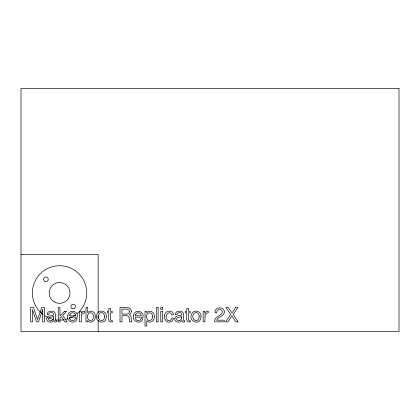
<?xml version="1.0" encoding="UTF-8"?>
<svg xmlns="http://www.w3.org/2000/svg" width="420" height="420" viewBox="0 0 420 420"><rect width="100%" height="100%" fill="white"/><g stroke="black" fill="none" stroke-linecap="round" stroke-linejoin="round"><path stroke-width="0.63" d="M21 254.357L98.144 254.357L98.144 312.543M98.144 315.808L98.144 318.423M98.144 320.387L98.144 331.501M42.52 314.113A27.195 27.195 0 0 1 39.517 274.565A27.195 27.195 0 0 1 79.17 274.076A27.195 27.195 0 0 1 77.138 313.688M75.621 314.879A27.195 27.195 0 0 1 73.448 316.312M72.319 316.948A27.195 27.195 0 0 1 69.389 318.286M68.166 318.728A27.195 27.195 0 0 1 65.037 319.568M63.772 319.793A27.195 27.195 0 0 1 59.897 320.119M58.601 320.103A27.195 27.195 0 0 1 55.393 319.798M53.482 319.431A27.195 27.195 0 0 1 48.584 317.804M47.407 317.247A27.195 27.195 0 0 1 44.069 315.268M42.609 309.734L42.567 321.856L44.42 321.856L44.42 307.487L41.659 307.487L37.559 319.636L33.432 307.487L30.644 307.487L30.644 321.856L32.503 321.856L32.45 309.734L36.582 321.856L38.509 321.856L42.609 309.734M152.45 316.554C153.505 320.439 147.326 322.497 146.806 318.108C144.827 312.695 152.717 310.191 152.45 316.554M87.659 315.556C85.838 319.62 92.279 322.969 93.235 318.181C95.351 313.509 88.694 310.002 87.659 315.556M95.214 316.418C96.038 320.581 90.353 324.513 87.612 320.518L87.612 321.856L85.99 321.856L85.99 307.435L87.701 307.435L87.701 312.653C90.373 309.094 96.044 312.26 95.214 316.418M106.318 316.397C106.244 327.358 91.392 320.712 97.897 312.643A4.326 4.326 0 0 1 100.422 311.173C103.577 310.385 106.67 313.189 106.318 316.397M164.577 315.604C163.438 319.536 167.507 323.825 171.365 321.62A3.596 3.596 0 0 0 172.951 319.951L173.46 318.15L171.749 318.15C171.544 319.725 170.079 321.006 168.462 320.586A2.158 2.158 0 0 1 167.034 319.578C163.784 316.019 169.796 309.157 171.749 314.9L173.46 314.9C173.392 309.293 164.404 310.338 164.577 315.604M200.986 316.397C200.907 327.358 186.055 320.712 192.559 312.643A4.326 4.326 0 0 1 195.09 311.173C198.24 310.385 201.338 313.189 200.986 316.397M67.809 315.614C65.693 321.799 75.773 325.112 77.144 318.57L75.411 318.57C74.561 322.056 68.896 320.896 69.61 317.179L77.291 317.179C78.971 310.522 68.224 308.931 67.809 315.614M133.513 315.614C131.397 321.799 141.482 325.112 142.847 318.57L141.12 318.57C140.264 322.056 134.6 320.896 135.319 317.179L142.994 317.179C144.679 310.522 133.928 308.931 133.513 315.614M154.245 316.386C155.169 320.518 149.688 324.492 146.785 320.681L146.785 326.036L145.021 326.036L145.021 311.43L146.732 311.43L146.732 312.816C149.284 309.068 155.022 312.239 154.245 316.386M129.428 311.546C129.465 315.268 124.131 313.808 121.963 314.071L121.963 309.157C124.126 309.493 129.334 307.834 129.428 311.546M46.715 318.418C45.896 322.455 51.818 323.426 53.734 320.471L54.569 321.919L56.569 321.904L56.569 320.607L55.519 320.497C54.684 317.693 57.236 312.165 52.931 311.299C50.589 310.658 46.998 311.593 47.198 314.58L48.841 314.58C48.883 312.464 51.587 312.239 53.051 313.016L53.692 314.323L53.272 315.341C51.088 315.924 47.303 315.488 46.715 318.418M174.793 318.418C173.975 322.455 179.891 323.426 181.808 320.471L182.648 321.919L184.643 321.904L184.643 320.607L183.593 320.497C182.758 317.693 185.309 312.165 181.01 311.299C178.663 310.658 175.077 311.593 175.271 314.58L176.915 314.58C176.962 312.464 179.66 312.239 181.13 313.016L181.771 314.323L181.346 315.341C179.161 315.924 175.382 315.488 174.793 318.418M224.338 311.997C224.317 316.57 217.907 316.386 216.615 320.192L224.27 320.192L224.27 321.856L214.652 321.856C213.911 316.276 221.288 316.386 222.39 312.076C222.458 308.096 215.969 308.968 216.783 312.816L214.993 312.816C214.011 306.716 224.443 305.996 224.338 311.997M104.48 316.449C104.643 324.382 95.03 319.73 99.099 313.845A2.394 2.394 0 0 1 100.695 312.69C102.984 312.034 104.774 314.276 104.48 316.449M199.143 316.449C199.306 324.382 189.698 319.73 193.762 313.845A2.394 2.394 0 0 1 195.358 312.69C197.652 312.034 199.437 314.276 199.143 316.449M131.402 311.362L130.872 313.472L129.376 314.795C132.106 315.788 130.583 319.184 131.57 321.216L131.954 321.856L129.565 321.856C130.2 316.239 127.633 314.428 121.963 315.693L121.963 321.856L120.015 321.856L120.015 307.487C123.412 307.813 131.198 305.744 131.402 311.362M53.645 317.945C53.786 320.339 49.985 321.762 48.636 319.751C47.833 316.638 51.954 317.457 53.645 316.528L53.645 317.945M181.718 317.945C181.86 320.339 178.059 321.762 176.715 319.751C175.907 316.638 180.028 317.457 181.718 316.528L181.718 317.945M81.443 314.78L81.265 321.856L79.501 321.856L79.501 311.377L81.175 311.377L81.175 313.189L83.045 311.336L84.599 311.194L84.599 313.052L82.845 313.215L81.443 314.78M205.065 314.78L204.887 321.856L203.128 321.856L203.128 311.377L204.797 311.377L204.797 313.189L206.672 311.336L208.226 311.194L208.226 313.052L206.467 313.215L205.065 314.78M69.904 314.548L69.657 315.782L75.479 315.782C75.826 312.527 70.912 311.488 69.904 314.548M135.608 314.548L135.366 315.782L141.188 315.782C141.529 312.527 136.621 311.488 135.608 314.548M235.646 307.487L232.008 312.984L228.338 307.487L225.902 307.487L230.727 314.491L225.577 321.856L227.929 321.856L231.908 315.95L235.783 321.856L238.198 321.856L233.142 314.491L237.967 307.487L235.646 307.487M64.465 311.377L59.945 315.83L59.945 307.487L58.254 307.487L58.254 321.856L59.945 321.856L59.945 317.924L61.42 316.575L64.691 321.856L66.938 321.856L62.701 315.305L66.717 311.377L64.465 311.377M112.219 321.856C106.874 323.405 109.032 315.483 108.764 312.816L107.347 312.816L107.347 311.377L108.764 311.377L108.764 308.453L110.544 308.453L110.544 311.377L112.219 311.377L112.219 312.816L110.544 312.816L110.544 319.657L110.917 320.392L112.219 320.471L112.219 321.856M190.171 321.856C184.826 323.405 186.984 315.483 186.722 312.816L185.299 312.816L185.299 311.377L186.722 311.377L186.722 308.453L188.501 308.453L188.501 311.377L190.171 311.377L190.171 312.816L188.501 312.816L188.501 319.657L188.869 320.392L190.171 320.471L190.171 321.856M399 88.499L21 88.499L21 331.501L399 331.501L399 88.499M158.114 307.487L156.35 307.487L156.35 321.856L158.114 321.856L158.114 307.487M162.545 307.487L160.755 307.487L160.755 309.482L162.545 309.482L162.545 307.487M162.545 311.43L160.755 311.43L160.755 321.856L162.545 321.856L162.545 311.43M54.364 301.949A10.416 10.416 0 0 0 69.988 292.929A10.416 10.416 0 0 0 54.364 283.909A10.416 10.416 0 0 0 54.364 301.949M44.777 281.295A2.315 2.315 0 0 0 48.248 279.29A2.315 2.315 0 0 0 44.777 277.289A2.315 2.315 0 0 0 44.777 281.295M72.051 308.569A2.315 2.315 0 0 0 75.521 306.563A2.315 2.315 0 0 0 72.051 304.563A2.315 2.315 0 0 0 72.051 308.569"/></g></svg>
